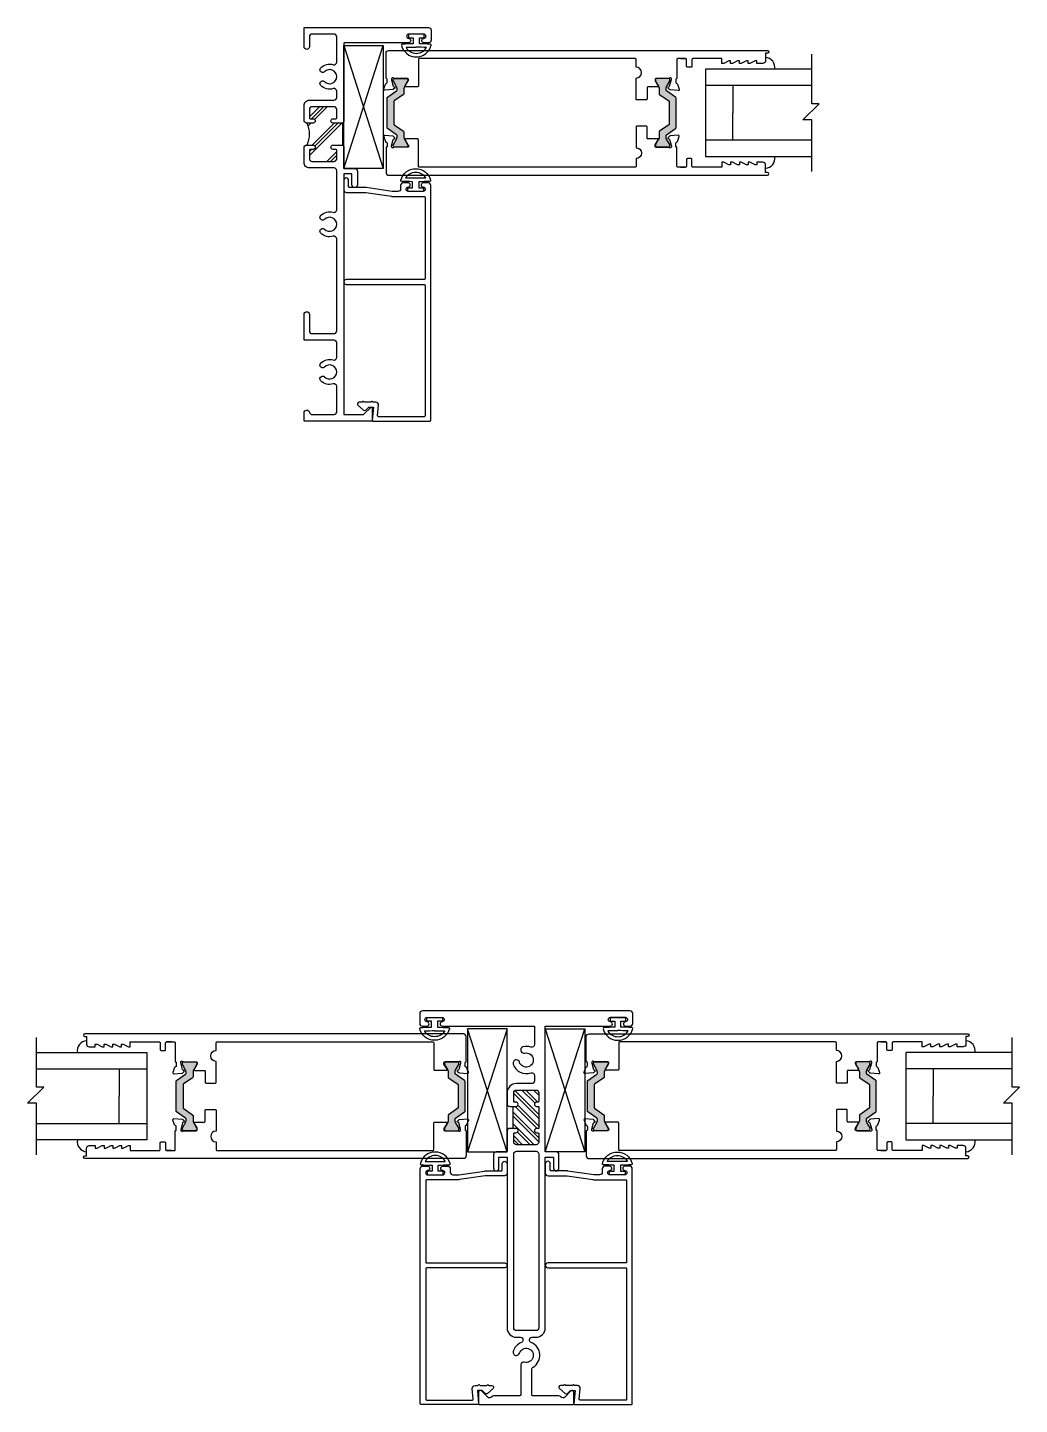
# Model space of a CAD drawing. Extents: x -7 to 79, y -106 to 76.
# Drawn here: x -7.34 to 4, y -7.96 to 7.78 of the extents above; entities that cross this region are included whole.
import ezdxf

# ---------------------------------------------------------------- set-up
doc = ezdxf.new("R2010")
doc.units = 0
doc.header["$MEASUREMENT"] = 0
doc.layers.get('0').update_dxf_attribs({"linetype": 'CONTINUOUS'})
for name, color, linetype in [('FRAME', 1, 'CONTINUOUS'), ('GEOMETRY', 1, 'CONTINUOUS'), ('GLASS', 7, 'CONTINUOUS'), ('I-STRUT', 7, 'CONTINUOUS'), ('MISC.', 7, 'CONTINUOUS'), ('TEXT', 7, 'CONTINUOUS'), ('VENT', 5, 'CONTINUOUS')]:
    doc.layers.add(name, color=color, linetype=linetype)

# ---------------------------------------------------------------- blocks, each defined once
blk = doc.blocks.new('25031')
at = {"layer": 'GEOMETRY', "color": 5}
for p, q in [((-0.035, 0.042), (-0.09, 0.042)), ((-0.09, 0.042), (-0.09, 0)), ((-0.09, 0), (0.09, 0)), ((-0.035, 0.112), (-0.035, 0.042)), ((0.035, 0.042), (0.035, 0.112)), ((0.09, 0.042), (0.035, 0.042)), ((0.09, 0), (0.09, 0.042))]:
    blk.add_line(p, q, dxfattribs=at)
for centre, radius, start, end in [((0, 0.086), 0.175, 14.1622, 165.8685), ((0, 0.086), 0.135, 30.4808, 149.5259), ((-0.16, 0.126), 0.01, 165.8685, 267.1063), ((0, 3.29), 3.179, 267.1063, 269.3654), ((0, 3.29), 3.139, 267.8759, 269.9963), ((0.005, 3.056), 2.904, 269.9005, 272.1922), ((0.005, 3.056), 2.944, 270.5829, 273.0223), ((0.16, 0.126), 0.01, 273.0223, 14.1622)]:
    blk.add_arc(centre, radius, start, end, dxfattribs=at)
blk = doc.blocks.new('3809 BLOCK FRAME')
h = blk.add_hatch()
h.set_pattern_fill('PLAST', color=256, angle=45, style=0)
h.set_pattern_definition([(45, (-4.25098, -6.643), (-0.176777, 0.176777), []), (45, (-4.27308, -6.6209), (-0.176777, 0.176777), []), (45, (-4.29517, -6.5988), (-0.176777, 0.176777), [])])
edge = h.paths.add_edge_path()
edge.add_arc((-0.937, 0.093), 0.031, 270, 360, ccw=False)
edge.add_line((-0.937, 0.062), (-1.033, 0.062))
edge.add_arc((-1.033, 0.072), 0.01, 180, 270, ccw=False)
edge.add_line((-1.043, 0.072), (-1.043, 0.103))
edge.add_arc((-1.068, 0.103), 0.025, 360, 450)
edge.add_arc((-1.068, 0.103), 0.025, 90, 180)
edge.add_line((-1.093, 0.103), (-1.093, 0.031))
edge.add_arc((-1.218, -0.221), 0.281, 63.5092, 116.4908)
edge.add_line((-1.344, 0.031), (-1.344, 0.103))
edge.add_arc((-1.369, 0.103), 0.025, 0, 90)
edge.add_arc((-1.369, 0.103), 0.025, 90, 180)
edge.add_line((-1.394, 0.103), (-1.394, 0.072))
edge.add_arc((-1.404, 0.072), 0.01, 270, 360, ccw=False)
edge.add_line((-1.404, 0.062), (-1.5, 0.062))
edge.add_arc((-1.5, 0.093), 0.031, 180, 270, ccw=False)
edge.add_line((-1.531, 0.093), (-1.531, 0.343))
edge.add_arc((-1.5, 0.343), 0.031, 90, 180, ccw=False)
edge.add_line((-1.5, 0.374), (-1.404, 0.374))
edge.add_arc((-1.404, 0.364), 0.01, 0, 90, ccw=False)
edge.add_line((-1.394, 0.364), (-1.394, 0.333))
edge.add_arc((-1.369, 0.333), 0.025, 180, 270)
edge.add_arc((-1.369, 0.333), 0.025, 270, 360)
edge.add_line((-1.344, 0.333), (-1.344, 0.439))
edge.add_line((-1.344, 0.439), (-1.093, 0.439))
edge.add_line((-1.093, 0.439), (-1.093, 0.333))
edge.add_arc((-1.068, 0.333), 0.025, 180, 270)
edge.add_arc((-1.068, 0.333), 0.025, 270, 360)
edge.add_line((-1.043, 0.333), (-1.043, 0.364))
edge.add_arc((-1.033, 0.364), 0.01, 90, 180, ccw=False)
edge.add_line((-1.033, 0.374), (-0.937, 0.374))
edge.add_arc((-0.937, 0.343), 0.031, 0, 90, ccw=False)
edge.add_line((-0.906, 0.343), (-0.906, 0.093))
blk.add_line((-1.093, 0.439), (-1.344, 0.439))
for points in [[(-1.093, 0.439), (-1.093, 0.333, 0.414214), (-1.068, 0.308, 0.414214), (-1.043, 0.333), (-1.043, 0.364, -0.414214), (-1.033, 0.374), (-0.937, 0.374, -0.414214), (-0.906, 0.343), (-0.906, 0.093, -0.414214), (-0.937, 0.062), (-1.033, 0.062, -0.414214), (-1.043, 0.072), (-1.043, 0.103, 0.414214), (-1.068, 0.128), (-1.068, 0.128, 0.414214), (-1.093, 0.103), (-1.093, 0.031, 0.414214), (-1.062, 0), (-0.893, 0, 0.414214), (-0.831, 0.062), (-0.831, 0.343, -0.414214), (-0.8, 0.374), (-0.729, 0.374, -0.5024), (-0.699, 0.334, 0.280293), (-0.661, 0.19, 0.498955), (-0.613, 0.198), (-0.613, 0.198, 0.334263), (-0.618, 0.235, -2.470836), (-0.506, 0.235, 0.334263), (-0.511, 0.198, 0.498955), (-0.463, 0.19, 0.280293), (-0.425, 0.334, -0.5024), (-0.395, 0.374), (-0.106, 0.374, -0.414214), (-0.075, 0.343), (-0.075, 0.093, -0.414214), (-0.106, 0.062), (-0.219, 0.062, 0.414214), (-0.25, 0.031, 0.414214), (-0.219, 0), (0, 0), (0, 1.423, 0.414214), (-0.031, 1.454), (-0.144, 1.454, 0.414214), (-0.175, 1.423), (-0.175, 1.371, 0.414214), (-0.15, 1.346), (-0.15, 1.346, 0.399638), (-0.125, 1.37, -0.399638), (-0.1, 1.394), (-0.1, 1.394, -0.414214), (-0.075, 1.369), (-0.075, 1.199, -0.414214), (-0.1, 1.174), (-0.1, 1.174, -0.399638), (-0.125, 1.198, 0.399638), (-0.15, 1.221, 0.414214), (-0.175, 1.196), (-0.175, 0.464, -0.414214), (-0.185, 0.454), (-1.078, 0.454), (-1.093, 0.439)], [(-1.344, 0.439), (-1.344, 0.439), (-1.359, 0.454), (-1.612, 0.454), (-1.612, 0.579, 0.414214), (-1.643, 0.61), (-1.799, 0.61, 0.414214), (-1.83, 0.579, 0.414214), (-1.799, 0.548), (-1.674, 0.548), (-1.674, 0.454), (-4.425, 0.454), (-4.425, 0.678, -0.198912), (-4.422, 0.685), (-4.343, 0.764, 0.668179), (-4.35, 0.781), (-4.49, 0.781, 0.414214), (-4.5, 0.771), (-4.5, 0.01, 0.414214), (-4.49, 0), (-4.406, 0, 0.414214), (-4.375, 0.031, 0.358249), (-4.4, 0.061, -0.358249), (-4.425, 0.092), (-4.425, 0.343, -0.414214), (-4.394, 0.374), (-4.105, 0.374, -0.5024), (-4.075, 0.334, 0.280293), (-4.037, 0.19, 0.498955), (-3.989, 0.198, 0.334263), (-3.994, 0.235, -2.470836), (-3.882, 0.235, 0.334263), (-3.887, 0.198, 0.498955), (-3.839, 0.19, 0.280293), (-3.801, 0.334, -0.5024), (-3.771, 0.374), (-3.606, 0.374, -0.414214), (-3.575, 0.343), (-3.575, 0), (-3.281, 0, 0.414214), (-3.25, 0.031, 0.414214), (-3.281, 0.062), (-3.469, 0.062, -0.414214), (-3.5, 0.093), (-3.5, 0.343, -0.414214), (-3.469, 0.374), (-2.417, 0.374, -0.5024), (-2.387, 0.334, 0.280293), (-2.349, 0.19, 0.498955), (-2.301, 0.198, 0.334263), (-2.306, 0.235, -2.470836), (-2.194, 0.235, 0.334263), (-2.199, 0.198, 0.498955), (-2.151, 0.19, 0.280293), (-2.113, 0.334, -0.5024), (-2.083, 0.374), (-1.637, 0.374, -0.414214), (-1.606, 0.343), (-1.606, 0.062, 0.414214), (-1.544, 0), (-1.375, 0, 0.414214), (-1.344, 0.031), (-1.344, 0.103, 0.414214), (-1.369, 0.128, 0.414214), (-1.394, 0.103), (-1.394, 0.072, -0.414214), (-1.404, 0.062), (-1.5, 0.062, -0.414214), (-1.531, 0.093), (-1.531, 0.343, -0.414214), (-1.5, 0.374), (-1.404, 0.374, -0.414214), (-1.394, 0.364), (-1.394, 0.333, 0.414214), (-1.369, 0.308, 0.414214), (-1.344, 0.333), (-1.344, 0.439)]]:
    blk.add_lwpolyline(points, format="xyb")
blk.add_arc((-1.218, -0.221), 0.281, 63.5092, 116.4908)
blk = doc.blocks.new('3776-Archetype_Lock_Stile')
at = {"layer": 'I-STRUT'}
h = blk.add_hatch(color=256, dxfattribs=at)
h.dxf.hatch_style = 1
h.paths.add_polyline_path([(0.079, 0.131, -0.244698), (0.082, 0.137), (0.188, 0.211, 0.244698), (0.193, 0.221), (0.193, 0.276, -0.131652), (0.199, 0.299), (0.235, 0.362, 0.131652), (0.236, 0.366), (0.236, 0.378, 0.414214), (0.22, 0.394), (0.087, 0.394, 0.414837), (0.071, 0.378), (0.071, 0.366, 0.131652), (0.072, 0.362), (0.108, 0.299, -0.131652), (0.114, 0.276), (0.114, 0.262, -0.244698), (0.109, 0.252), (0.005, 0.179, 0.244698), (0, 0.17), (0, -0.17, 0.244698), (0.005, -0.179), (0.109, -0.252, -0.103471), (0.112, -0.256, -0.13774), (0.114, -0.262), (0.114, -0.276, -0.131652), (0.108, -0.299), (0.072, -0.362, 0.131652), (0.071, -0.366), (0.071, -0.378, 0.414214), (0.087, -0.394), (0.22, -0.394, 0.414817), (0.236, -0.378), (0.236, -0.366, 0.131652), (0.235, -0.362), (0.199, -0.299, -0.131652), (0.193, -0.276), (0.193, -0.221, 0.244698), (0.188, -0.211), (0.082, -0.137, -0.244698), (0.079, -0.131)])
h = blk.add_hatch(color=256, dxfattribs=at)
h.dxf.hatch_style = 1
h.paths.add_polyline_path([(3.305, 0.17, 0.244698), (3.3, 0.179), (3.196, 0.252, -0.244698), (3.191, 0.262), (3.191, 0.276, -0.131652), (3.197, 0.299), (3.233, 0.362, 0.131652), (3.234, 0.366), (3.234, 0.378, 0.414214), (3.218, 0.394), (3.085, 0.394, 0.414833), (3.069, 0.378), (3.069, 0.366, 0.143191), (3.07, 0.361), (3.07, 0.361), (3.106, 0.299, -0.131652), (3.112, 0.276), (3.112, 0.221, 0.244698), (3.117, 0.211), (3.223, 0.137, -0.244698), (3.226, 0.131), (3.226, -0.131, -0.244698), (3.223, -0.137), (3.117, -0.211, 0.244698), (3.112, -0.221), (3.112, -0.276, -0.131652), (3.106, -0.299), (3.07, -0.361), (3.07, -0.362, 0.113585), (3.069, -0.366), (3.069, -0.378, 0.414214), (3.085, -0.394), (3.218, -0.394, 0.414849), (3.234, -0.378), (3.234, -0.366, 0.131652), (3.233, -0.362), (3.197, -0.299, -0.131652), (3.191, -0.276), (3.191, -0.262, -0.13774), (3.193, -0.256, -0.103471), (3.196, -0.252), (3.3, -0.179, 0.244698), (3.305, -0.17)])
for points in [[(3.358, 0.62), (3.415, 0.62), (3.325, 0.62, 0.414214), (3.315, 0.61), (3.315, 0.394, 0.414214), (3.303, 0.382), (3.303, 0.347, 0.359508), (3.313, 0.335, -0.263725), (3.322, 0.328), (3.342, 0.272, -0.548619), (3.33, 0.256), (3.237, 0.264, -0.176327), (3.229, 0.268), (3.215, 0.282, -0.57735), (3.219, 0.295), (3.223, 0.297, 0.267949), (3.231, 0.305), (3.252, 0.381, 0.065543), (3.252, 0.384), (3.252, 0.39, 0.6885), (3.231, 0.398, -0.213422), (3.223, 0.394), (3.077, 0.394, 0.414214), (3.065, 0.382), (3.065, 0.373, 0.137872), (3.067, 0.367), (3.1, 0.308, -0.585524), (3.093, 0.296), (2.983, 0.296, 0.414214), (2.973, 0.286), (2.973, 0.16, -0.414214), (2.963, 0.15), (2.858, 0.15, -0.414214), (2.848, 0.16), (2.848, 0.398, 1), (2.848, 0.522), (2.848, 0.61, 0.414214), (2.838, 0.62), (0.368, 0.62, 0.406968), (0.358, 0.61), (0.358, 0.307, -0.414214), (0.348, 0.297), (0.213, 0.297, -0.585524), (0.206, 0.309), (0.242, 0.368, 0.137872), (0.244, 0.374), (0.244, 0.382, 0.414214), (0.232, 0.394), (0.08, 0.394, -0.213422), (0.071, 0.398, 0.6885), (0.051, 0.39), (0.051, 0.381, 0.065543), (0.051, 0.378), (0.07, 0.306, 0.267949), (0.079, 0.298), (0.083, 0.297, -0.57735), (0.087, 0.284), (0.072, 0.27, -0.176327), (0.065, 0.266), (-0.026, 0.258, -0.548619), (-0.038, 0.274), (-0.038, 0.274), (-0.018, 0.329, -0.263725), (-0.01, 0.336, 0.359508), (0, 0.348), (0, 0.382, 0.414214), (-0.012, 0.394), (-0.012, 0.682, -0.414214), (0.019, 0.713), (4.35, 0.713, -1), (4.35, 0.681), (4.33, 0.681), (4.33, 0.596, -0.414214), (4.299, 0.565), (4.23, 0.565), (4.23, 0.595), (4.21, 0.595), (4.15, 0.565), (4.13, 0.565), (4.13, 0.595), (4.11, 0.595), (4.05, 0.565), (4.03, 0.565), (4.03, 0.595), (4.01, 0.595), (3.95, 0.565), (3.93, 0.565), (3.93, 0.595), (3.91, 0.595), (3.85, 0.565), (3.83, 0.565), (3.83, 0.62), (3.497, 0.62, 0.414214), (3.487, 0.61), (3.487, 0.533, -0.414214), (3.477, 0.523), (3.435, 0.523, -0.414214), (3.425, 0.533), (3.425, 0.61, 0.414214), (3.415, 0.62)], [(3.358, -0.62), (3.415, -0.62), (3.325, -0.62, -0.414214), (3.315, -0.61), (3.315, -0.394, -0.414214), (3.303, -0.382), (3.303, -0.347, -0.359508), (3.313, -0.335, 0.263725), (3.322, -0.328), (3.342, -0.272, 0.548619), (3.33, -0.256), (3.237, -0.264, 0.176327), (3.229, -0.268), (3.215, -0.282, 0.57735), (3.219, -0.295), (3.223, -0.297, -0.267949), (3.231, -0.305), (3.252, -0.381, -0.065543), (3.252, -0.384), (3.252, -0.39, -0.6885), (3.231, -0.398, 0.213422), (3.223, -0.394), (3.077, -0.394, -0.414214), (3.065, -0.382), (3.065, -0.373, -0.137872), (3.067, -0.367), (3.1, -0.308, 0.585524), (3.093, -0.296), (2.983, -0.296, -0.414214), (2.973, -0.286), (2.973, -0.161, 0.414214), (2.963, -0.151), (2.858, -0.151, 0.414214), (2.848, -0.161), (2.848, -0.398, -1), (2.848, -0.522), (2.848, -0.61, -0.414214), (2.838, -0.62), (0.368, -0.62, -0.406968), (0.358, -0.61), (0.358, -0.307, 0.414214), (0.348, -0.297), (0.213, -0.297, 0.585524), (0.206, -0.309), (0.242, -0.368, -0.137872), (0.244, -0.374), (0.244, -0.382, -0.414214), (0.232, -0.394), (0.08, -0.394, 0.213422), (0.071, -0.398, -0.6885), (0.051, -0.39), (0.051, -0.381, -0.065543), (0.051, -0.378), (0.07, -0.306, -0.267949), (0.079, -0.298), (0.083, -0.297, 0.57735), (0.087, -0.284), (0.072, -0.27, 0.176327), (0.065, -0.266), (-0.026, -0.258, 0.548619), (-0.038, -0.274), (-0.038, -0.274), (-0.018, -0.329, 0.263725), (-0.01, -0.336, -0.359508), (0, -0.348), (0, -0.382, -0.414214), (-0.012, -0.394), (-0.012, -0.682, 0.414214), (0.019, -0.713), (4.35, -0.713, 1), (4.35, -0.681), (4.33, -0.681), (4.33, -0.596, 0.414214), (4.299, -0.565), (4.23, -0.565), (4.23, -0.595), (4.21, -0.595), (4.15, -0.565), (4.13, -0.565), (4.13, -0.595), (4.11, -0.595), (4.05, -0.565), (4.03, -0.565), (4.03, -0.595), (4.01, -0.595), (3.95, -0.565), (3.93, -0.565), (3.93, -0.595), (3.91, -0.595), (3.85, -0.565), (3.83, -0.565), (3.83, -0.62), (3.497, -0.62, -0.414214), (3.487, -0.61), (3.487, -0.533, 0.414214), (3.477, -0.523), (3.435, -0.523, 0.414214), (3.425, -0.533), (3.425, -0.61, -0.414214), (3.415, -0.62)]]:
    blk.add_lwpolyline(points, format="xyb")
for points in [[(0.079, 0.131), (0.079, -0.131, 0.244698), (0.082, -0.137), (0.188, -0.211, -0.244698), (0.193, -0.221), (0.193, -0.276, 0.131652), (0.199, -0.299), (0.235, -0.362, -0.131652), (0.236, -0.366), (0.236, -0.378, -0.414214), (0.22, -0.394), (0.087, -0.394, -0.414214), (0.071, -0.378), (0.071, -0.366, -0.131652), (0.072, -0.362), (0.108, -0.299, 0.131652), (0.114, -0.276), (0.114, -0.262, 0.13774), (0.112, -0.256, 0.103471), (0.109, -0.252), (0.005, -0.179, -0.244698), (0, -0.17), (0, 0.17, -0.244698), (0.005, 0.179), (0.109, 0.252, 0.244698), (0.114, 0.262), (0.114, 0.276, 0.131652), (0.108, 0.299), (0.072, 0.362, -0.131652), (0.071, 0.366), (0.071, 0.378, -0.414214), (0.087, 0.394), (0.22, 0.394, -0.414214), (0.236, 0.378), (0.236, 0.366, -0.131652), (0.235, 0.362), (0.199, 0.299, 0.131652), (0.193, 0.276), (0.193, 0.221, -0.244698), (0.188, 0.211), (0.082, 0.137, 0.244698)], [(3.226, 0.131), (3.226, -0.131, -0.244698), (3.223, -0.137), (3.117, -0.211, 0.244698), (3.112, -0.221), (3.112, -0.276, -0.131652), (3.106, -0.299), (3.07, -0.362, 0.131652), (3.069, -0.366), (3.069, -0.378, 0.414214), (3.085, -0.394), (3.218, -0.394, 0.414214), (3.234, -0.378), (3.234, -0.366, 0.131652), (3.233, -0.362), (3.197, -0.299, -0.131652), (3.191, -0.276), (3.191, -0.262, -0.13774), (3.193, -0.256, -0.103471), (3.196, -0.252), (3.3, -0.179, 0.244698), (3.305, -0.17), (3.305, 0.17, 0.244698), (3.3, 0.179), (3.196, 0.252, -0.244698), (3.191, 0.262), (3.191, 0.276, -0.131652), (3.197, 0.299), (3.233, 0.362, 0.131652), (3.234, 0.366), (3.234, 0.378, 0.414214), (3.218, 0.394), (3.085, 0.394, 0.414214), (3.069, 0.378), (3.069, 0.366, 0.131652), (3.07, 0.362), (3.106, 0.299, -0.131652), (3.112, 0.276), (3.112, 0.221, 0.244698), (3.117, 0.211), (3.223, 0.137, -0.244698)]]:
    blk.add_lwpolyline(points, format="xyb", close=True, dxfattribs=at)

msp = doc.modelspace()

# ---------------------------------------------------------------- hatches: boundary and pattern name
h = msp.add_hatch()
h.set_pattern_fill('ANSI32', color=256, scale=0.25, angle=90, style=0)
h.set_pattern_definition([(135, (-20.24713, -13.25056), (-0.06629126, -0.06629126), []), (135, (-20.24713, -13.20637), (-0.06629126, -0.06629126), [])])
h.paths.add_polyline_path([(-1.494, -4.805), (-1.494, -4.554), (-1.519, -4.554, -1), (-1.519, -4.504), (-1.504, -4.504, 0.414214), (-1.494, -4.494), (-1.494, -4.398, 0.414214), (-1.525, -4.367), (-1.75, -4.367, 0.414214), (-1.781, -4.398), (-1.781, -4.494, 0.414214), (-1.771, -4.504), (-1.756, -4.504, -1), (-1.756, -4.554), (-1.79, -4.554), (-1.79, -4.805), (-1.756, -4.805, -1), (-1.756, -4.855), (-1.771, -4.855, 0.414214), (-1.781, -4.865), (-1.781, -4.961, 0.414214), (-1.75, -4.992), (-1.525, -4.992, 0.414214), (-1.494, -4.961), (-1.494, -4.865, 0.414214), (-1.504, -4.855), (-1.519, -4.855, -1), (-1.519, -4.805)])

# ---------------------------------------------------------------- linework, layer by layer
at = {"color": 7}
for p, q in [((1.629, 7.118), (0.413, 7.118)), ((0.726, 7.118), (0.726, 6.806)), ((0.726, 6.493), (0.726, 6.806)), ((1.629, 6.493), (0.413, 6.493)), ((-7.241, -4.125), (-5.979, -4.125)), ((-6.292, -4.125), (-6.292, -4.437)), ((3.921, -4.125), (2.705, -4.125)), ((3.017, -4.125), (3.017, -4.437)), ((-6.292, -4.75), (-6.292, -4.437)), ((3.017, -4.75), (3.017, -4.437)), ((-7.241, -4.75), (-5.979, -4.75)), ((3.921, -4.75), (2.705, -4.75))]:
    msp.add_line(p, q, dxfattribs=at)
for points in [[(1.629, 7.306), (0.413, 7.306), (0.413, 6.806), (0.413, 6.306), (1.629, 6.306)], [(-7.241, -3.937), (-5.979, -3.937), (-5.979, -4.437), (-5.979, -4.937), (-7.241, -4.937)], [(3.921, -3.937), (2.705, -3.937), (2.705, -4.437), (2.705, -4.937), (3.921, -4.937)]]:
    msp.add_lwpolyline(points, dxfattribs=at)
for centre, start, end in [((1.091, 7.324), 350.759, 85.3773), ((1.091, 6.287), 274.6227, 9.241), ((-6.657, -3.919), 94.6227, 189.241), ((3.383, -3.919), 350.759, 85.3773), ((-6.657, -4.956), 170.759, 265.3773), ((3.383, -4.956), 274.6227, 9.241)]:
    msp.add_arc(centre, 0.116, start, end)
at = {"layer": 'FRAME'}
for points in [[(-2.805, 3.332), (-3.327, 3.332, -0.440011), (-3.337, 3.343), (-3.327, 3.464, 0.440011), (-3.357, 3.498), (-3.386, 3.498, -0.267949), (-3.395, 3.503, 0.57735), (-3.412, 3.503, -0.267949), (-3.421, 3.498), (-3.486, 3.498, -0.267949), (-3.495, 3.503, 0.57735), (-3.512, 3.503, -0.267949), (-3.521, 3.498), (-3.55, 3.498, 0.691708), (-3.563, 3.463), (-3.499, 3.407, 0.395486), (-3.472, 3.408), (-3.438, 3.442), (-3.385, 3.442), (-3.398, 3.293, 0.440011), (-3.388, 3.282), (-2.74, 3.282, 0.414214), (-2.73, 3.292), (-2.73, 5.976, 0.414214), (-2.761, 6.007), (-2.814, 6.007, 0.975), (-2.816, 5.957, -0.975), (-2.817, 5.907), (-2.987, 5.907, -0.975), (-2.988, 5.957, 0.975), (-2.989, 6.007), (-3.043, 6.007, 0.414214), (-3.074, 5.976), (-3.074, 5.938, -0.414214), (-3.105, 5.907), (-3.168, 5.907, -0.035412), (-3.172, 5.907), (-3.467, 5.951, 0.035412), (-3.479, 5.952), (-3.659, 5.952, -0.414214), (-3.669, 5.962), (-3.669, 6.034, 1), (-3.725, 6.034), (-3.725, 5.927, 0.414214), (-3.694, 5.896), (-3.479, 5.896, -0.035412), (-3.474, 5.895), (-3.18, 5.852, 0.035412), (-3.168, 5.851), (-2.805, 5.851, -0.414214), (-2.795, 5.841), (-2.795, 4.91, -0.414214), (-2.805, 4.9), (-3.697, 4.9, 1), (-3.697, 4.844), (-2.805, 4.844, -0.414214), (-2.795, 4.834), (-2.795, 3.342, -0.414214)], [(-0.45, -3.636, 0.414214), (-0.419, -3.605), (-0.419, -3.492, 0.414214), (-0.45, -3.461), (-1.637, -3.461), (-2.825, -3.461, 0.414214), (-2.856, -3.492), (-2.856, -3.605, 0.414214), (-2.825, -3.636), (-2.773, -3.636, 0.414214), (-2.748, -3.611, 0.399638), (-2.772, -3.586, -0.399638), (-2.796, -3.561), (-2.796, -3.561, -0.414214), (-2.771, -3.536), (-2.601, -3.536, -0.414214), (-2.576, -3.561), (-2.576, -3.561, -0.399638), (-2.599, -3.586, 0.399638), (-2.623, -3.611, 0.414214), (-2.598, -3.636), (-2.547, -3.636), (-1.544, -3.636), (-1.544, -3.847, -0.517938), (-1.585, -3.876, 0.142368), (-1.672, -3.871, 0.510157), (-1.695, -3.926), (-1.695, -3.927, 0.323599), (-1.655, -3.944, -2.284894), (-1.715, -4.047, 0.323599), (-1.749, -4.021), (-1.75, -4.021, 0.510157), (-1.786, -4.069, 0.42659), (-1.585, -4.17, -0.517938), (-1.544, -4.199), (-1.544, -4.261, -0.414214), (-1.575, -4.292), (-1.75, -4.292, 0.414214), (-1.856, -4.398), (-1.856, -4.523, 0.414214), (-1.825, -4.554), (-1.756, -4.554, 0.414214), (-1.731, -4.529, 0.414214), (-1.756, -4.504), (-1.771, -4.504, -0.414214), (-1.781, -4.494), (-1.781, -4.398, -0.414214), (-1.75, -4.367), (-1.525, -4.367, -0.414214), (-1.494, -4.398), (-1.494, -4.494, -0.414214), (-1.504, -4.504), (-1.519, -4.504, 0.414214), (-1.544, -4.529, 0.414214), (-1.519, -4.554), (-1.504, -4.554), (-1.494, -4.554), (-1.494, -4.805), (-1.504, -4.805), (-1.519, -4.805, 0.414214), (-1.544, -4.83, 0.414214), (-1.519, -4.855), (-1.504, -4.855, -0.414214), (-1.494, -4.865), (-1.494, -4.961, -0.414214), (-1.525, -4.992), (-1.75, -4.992, -0.414214), (-1.781, -4.961), (-1.781, -4.865, -0.414214), (-1.771, -4.855), (-1.756, -4.855, 0.414214), (-1.731, -4.83, 0.414214), (-1.756, -4.805), (-1.825, -4.805, 0.414214), (-1.856, -4.836), (-1.856, -5.063, -0.414214), (-1.866, -5.073), (-1.981, -5.073, 0.414214), (-2.012, -5.104), (-2.012, -5.26, 0.414214), (-1.981, -5.291, 0.414214), (-1.95, -5.26), (-1.95, -5.135), (-1.856, -5.135), (-1.856, -7.086, 0.414214), (-1.75, -7.192), (-1.706, -7.192, -0.414214), (-1.675, -7.223), (-1.675, -7.225, -0.308174), (-1.694, -7.254, 0.227368), (-1.786, -7.353, 0.502305), (-1.75, -7.401, 0.326072), (-1.715, -7.375, -2.386509), (-1.66, -7.477, 0.500407), (-1.7, -7.507), (-1.7, -7.851, -0.414214), (-1.71, -7.861), (-2.007, -7.861, 0.237131), (-2.032, -7.874, -0.457629), (-2.078, -7.877), (-2.149, -7.807, 0.668179), (-2.183, -7.821), (-2.183, -7.951, 0.414214), (-2.173, -7.961), (-1.637, -7.961), (-1.102, -7.961, 0.414214), (-1.092, -7.951), (-1.092, -7.821, 0.668179), (-1.126, -7.807), (-1.196, -7.877, -0.457629), (-1.243, -7.874, 0.237131), (-1.268, -7.861), (-1.565, -7.861, -0.414214), (-1.575, -7.851), (-1.575, -7.561, -0.267949), (-1.559, -7.534, 0.627979), (-1.58, -7.254, -0.308174), (-1.6, -7.225), (-1.6, -7.223, -0.414214), (-1.569, -7.192), (-1.525, -7.192, 0.414214), (-1.419, -7.086), (-1.419, -5.135), (-1.325, -5.135), (-1.325, -5.26, 0.414214), (-1.294, -5.291, 0.414214), (-1.263, -5.26), (-1.263, -5.104, 0.414214), (-1.294, -5.073), (-1.419, -5.073), (-1.419, -3.636), (-0.728, -3.636), (-0.676, -3.636, 0.414214), (-0.651, -3.611, 0.399638), (-0.675, -3.586, -0.399638), (-0.699, -3.561), (-0.699, -3.561, -0.414214), (-0.674, -3.536), (-0.504, -3.536, -0.414214), (-0.479, -3.561), (-0.479, -3.561, -0.399638), (-0.502, -3.586, 0.399638), (-0.526, -3.611), (-0.526, -3.611, 0.414214), (-0.501, -3.636)], [(-2.776, -7.911), (-2.253, -7.911, 0.440011), (-2.243, -7.9), (-2.254, -7.779, -0.440011), (-2.223, -7.745), (-2.194, -7.745, 0.267949), (-2.186, -7.74, -0.57735), (-2.168, -7.74, 0.267949), (-2.16, -7.745), (-2.094, -7.745, 0.267949), (-2.086, -7.74, -0.57735), (-2.068, -7.74, 0.267949), (-2.06, -7.745), (-2.031, -7.745, -0.691708), (-2.017, -7.78), (-2.081, -7.836, -0.395486), (-2.109, -7.835), (-2.143, -7.801), (-2.196, -7.801), (-2.183, -7.95, -0.440011), (-2.193, -7.961), (-2.841, -7.961, -0.414214), (-2.851, -7.951), (-2.851, -5.267, -0.414214), (-2.82, -5.236), (-2.766, -5.236, -0.975), (-2.765, -5.286, 0.975), (-2.764, -5.336), (-2.594, -5.336, 0.975), (-2.592, -5.286, -0.975), (-2.591, -5.236), (-2.538, -5.236, -0.414214), (-2.507, -5.267), (-2.507, -5.305, 0.414214), (-2.476, -5.336), (-2.413, -5.336, 0.035412), (-2.408, -5.336), (-2.114, -5.292, -0.035412), (-2.102, -5.291), (-1.922, -5.291, 0.414214), (-1.912, -5.281), (-1.912, -5.209, -1), (-1.856, -5.209), (-1.856, -5.316, -0.414214), (-1.887, -5.347), (-2.102, -5.347, 0.035412), (-2.106, -5.348), (-2.4, -5.391, -0.035412), (-2.413, -5.392), (-2.776, -5.392, 0.414214), (-2.786, -5.402), (-2.786, -6.333, 0.414214), (-2.776, -6.343), (-1.884, -6.343, -1), (-1.884, -6.399), (-2.776, -6.399, 0.414214), (-2.786, -6.409), (-2.786, -7.901, 0.414214)], [(-1.494, -7.086, -0.414214), (-1.525, -7.117), (-1.75, -7.117, -0.414214), (-1.781, -7.086), (-1.781, -5.098, -0.414214), (-1.75, -5.067), (-1.525, -5.067, -0.414214), (-1.494, -5.098)], [(-0.499, -7.911), (-1.021, -7.911, -0.440011), (-1.031, -7.9), (-1.02, -7.779, 0.440011), (-1.051, -7.745), (-1.08, -7.745, -0.267949), (-1.089, -7.74, 0.57735), (-1.106, -7.74, -0.267949), (-1.115, -7.745), (-1.18, -7.745, -0.267949), (-1.189, -7.74, 0.57735), (-1.206, -7.74, -0.267949), (-1.215, -7.745), (-1.244, -7.745, 0.691708), (-1.257, -7.78), (-1.193, -7.836, 0.395486), (-1.166, -7.835), (-1.132, -7.801), (-1.079, -7.801), (-1.092, -7.95, 0.440011), (-1.082, -7.961), (-0.434, -7.961, 0.414214), (-0.424, -7.951), (-0.424, -5.267, 0.414214), (-0.455, -5.236), (-0.508, -5.236, 0.975), (-0.509, -5.286, -0.975), (-0.511, -5.336), (-0.681, -5.336, -0.975), (-0.682, -5.286, 0.975), (-0.683, -5.236), (-0.737, -5.236, 0.414214), (-0.768, -5.267), (-0.768, -5.305, -0.414214), (-0.799, -5.336), (-0.862, -5.336, -0.035412), (-0.866, -5.336), (-1.16, -5.292, 0.035412), (-1.173, -5.291), (-1.353, -5.291, -0.414214), (-1.363, -5.281), (-1.363, -5.209, 1), (-1.419, -5.209), (-1.419, -5.316, 0.414214), (-1.388, -5.347), (-1.173, -5.347, -0.035412), (-1.168, -5.348), (-0.874, -5.391, 0.035412), (-0.862, -5.392), (-0.499, -5.392, -0.414214), (-0.489, -5.402), (-0.489, -6.333, -0.414214), (-0.499, -6.343), (-1.391, -6.343, 1), (-1.391, -6.399), (-0.499, -6.399, -0.414214), (-0.489, -6.409), (-0.489, -7.901, -0.414214)]]:
    msp.add_lwpolyline(points, format="xyb", close=True, dxfattribs=at)
at = {"layer": 'GLASS'}
for p, q in [((-3.725, 6.169), (-3.273, 7.577)), ((-3.725, 7.577), (-3.273, 6.169)), ((-3.725, 6.169), (-3.725, 7.577)), ((-3.725, 7.577), (-3.273, 7.577)), ((-3.273, 6.169), (-3.725, 6.169)), ((-1.856, -3.665), (-2.308, -5.073)), ((-1.856, -5.073), (-2.308, -3.665)), ((-1.856, -3.665), (-2.308, -3.665)), ((-1.856, -5.073), (-1.856, -3.665)), ((-1.419, -5.073), (-1.419, -3.665)), ((-1.419, -5.073), (-0.967, -3.665)), ((-1.419, -3.665), (-0.967, -5.073)), ((-1.419, -3.665), (-0.967, -3.665)), ((-2.308, -5.073), (-1.856, -5.073)), ((-0.967, -5.073), (-1.419, -5.073))]:
    msp.add_line(p, q, dxfattribs=at)
at = {"layer": 'MISC.'}
for points in [[(1.629, 6.136), (1.629, 6.725), (1.528, 6.725), (1.713, 6.909), (1.629, 6.909), (1.629, 7.477)], [(-7.241, -5.107), (-7.241, -4.518), (-7.342, -4.518), (-7.157, -4.334), (-7.241, -4.334), (-7.241, -3.766)], [(3.921, -5.107), (3.921, -4.518), (3.82, -4.518), (4.005, -4.334), (3.921, -4.334), (3.921, -3.766)]]:
    msp.add_lwpolyline(points, dxfattribs=at)
at = {"layer": 'TEXT'}
for p, q in [((-3.273, 7.577), (-3.273, 6.169)), ((-2.308, -3.665), (-2.308, -5.073)), ((-0.967, -3.665), (-0.967, -5.073)), ((-1.79, -4.554), (-1.79, -4.805))]:
    msp.add_line(p, q, dxfattribs=at)

# ---------------------------------------------------------------- block references
at = {"layer": 'FRAME', "xscale": -1, "rotation": 270}
msp.add_blockref('3809 BLOCK FRAME', (-4.179, 7.782), dxfattribs=at)
at = {"layer": 'TEXT', "rotation": 180}
for p in [(-2.895, 7.707), (-0.589, -3.536)]:
    msp.add_blockref('25031', p, dxfattribs=at)
at = {"layer": 'TEXT', "xscale": -1}
for p in [(-2.902, 5.907), (-0.596, -5.336)]:
    msp.add_blockref('25031', p, dxfattribs=at)
at = {"layer": 'TEXT', "xscale": -1, "rotation": 180}
msp.add_blockref('25031', (-2.686, -3.536), dxfattribs=at)
at = {"layer": 'TEXT'}
msp.add_blockref('25031', (-2.679, -5.336), dxfattribs=at)
at = {"layer": 'VENT'}
for p in [(-3.229, 6.806), (-0.938, -4.437)]:
    msp.add_blockref('3776-Archetype_Lock_Stile', p, dxfattribs=at)
at = {"layer": 'VENT', "xscale": -1}
msp.add_blockref('3776-Archetype_Lock_Stile', (-2.337, -4.437), dxfattribs=at)

doc.saveas('drawing.dxf')
